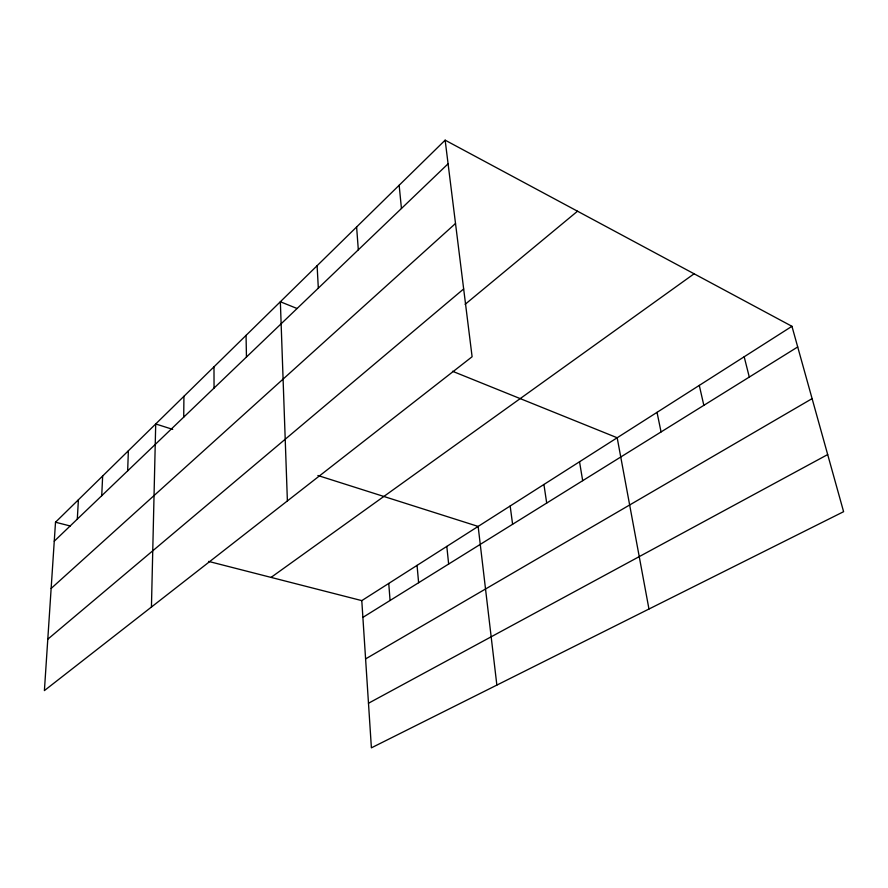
<?xml version="1.0" encoding="UTF-8"?>
<svg xmlns="http://www.w3.org/2000/svg" width="888" height="888" viewBox="0 0 888 888"><rect width="100%" height="100%" fill="white"/><g stroke="black" fill="none" stroke-linecap="round" stroke-linejoin="round"><path stroke-width="1.33" d="M183.716 417.149L183.927 396.292M151.437 607.037L155.711 423.965L172.705 429.37M127.661 470.862L128.372 450.771M101.732 495.704L102.653 476.001M77.312 519.114L78.399 499.766M445.143 140.16L55.511 522.222L44.4 690.587L472.105 356.743L445.143 140.16L791.952 326.307L843.6 511.688L371.395 747.84L361.793 600.621L791.952 326.307M54.257 541.203L448.085 163.803M51.138 588.455L455.511 223.487M47.785 639.205L463.658 288.955M465.112 304.34L577.511 211.211M271.062 577.4L694.105 273.793M362.892 617.382L797.702 346.964M365.601 658.907L812.098 398.634M368.487 703.24L827.683 454.567M55.511 522.222L70.219 525.985M208.569 561.405L361.793 600.621M317.893 475.502L478.144 526.429L496.858 685.092M297.003 308.48L280.353 301.754L287.39 500.91M452.514 371.273L617.182 437.762L648.962 609.035M744.177 356.776L749.294 377.067M699.289 385.403L703.84 405.339M657.031 412.354L661.061 431.934M579.531 461.771L582.683 480.686M543.922 484.482L546.697 503.063M510.167 506.005L512.598 524.275M446.819 546.409L448.64 564.047M399.156 185.248L401.443 208.502M417.06 565.379L418.614 582.717M388.755 583.438L390.065 600.477M356.61 226.973L358.319 249.828M317.105 265.712L318.326 288.156M246.054 335.375L246.453 357.02M213.986 366.822L214.052 388.067"/></g></svg>
